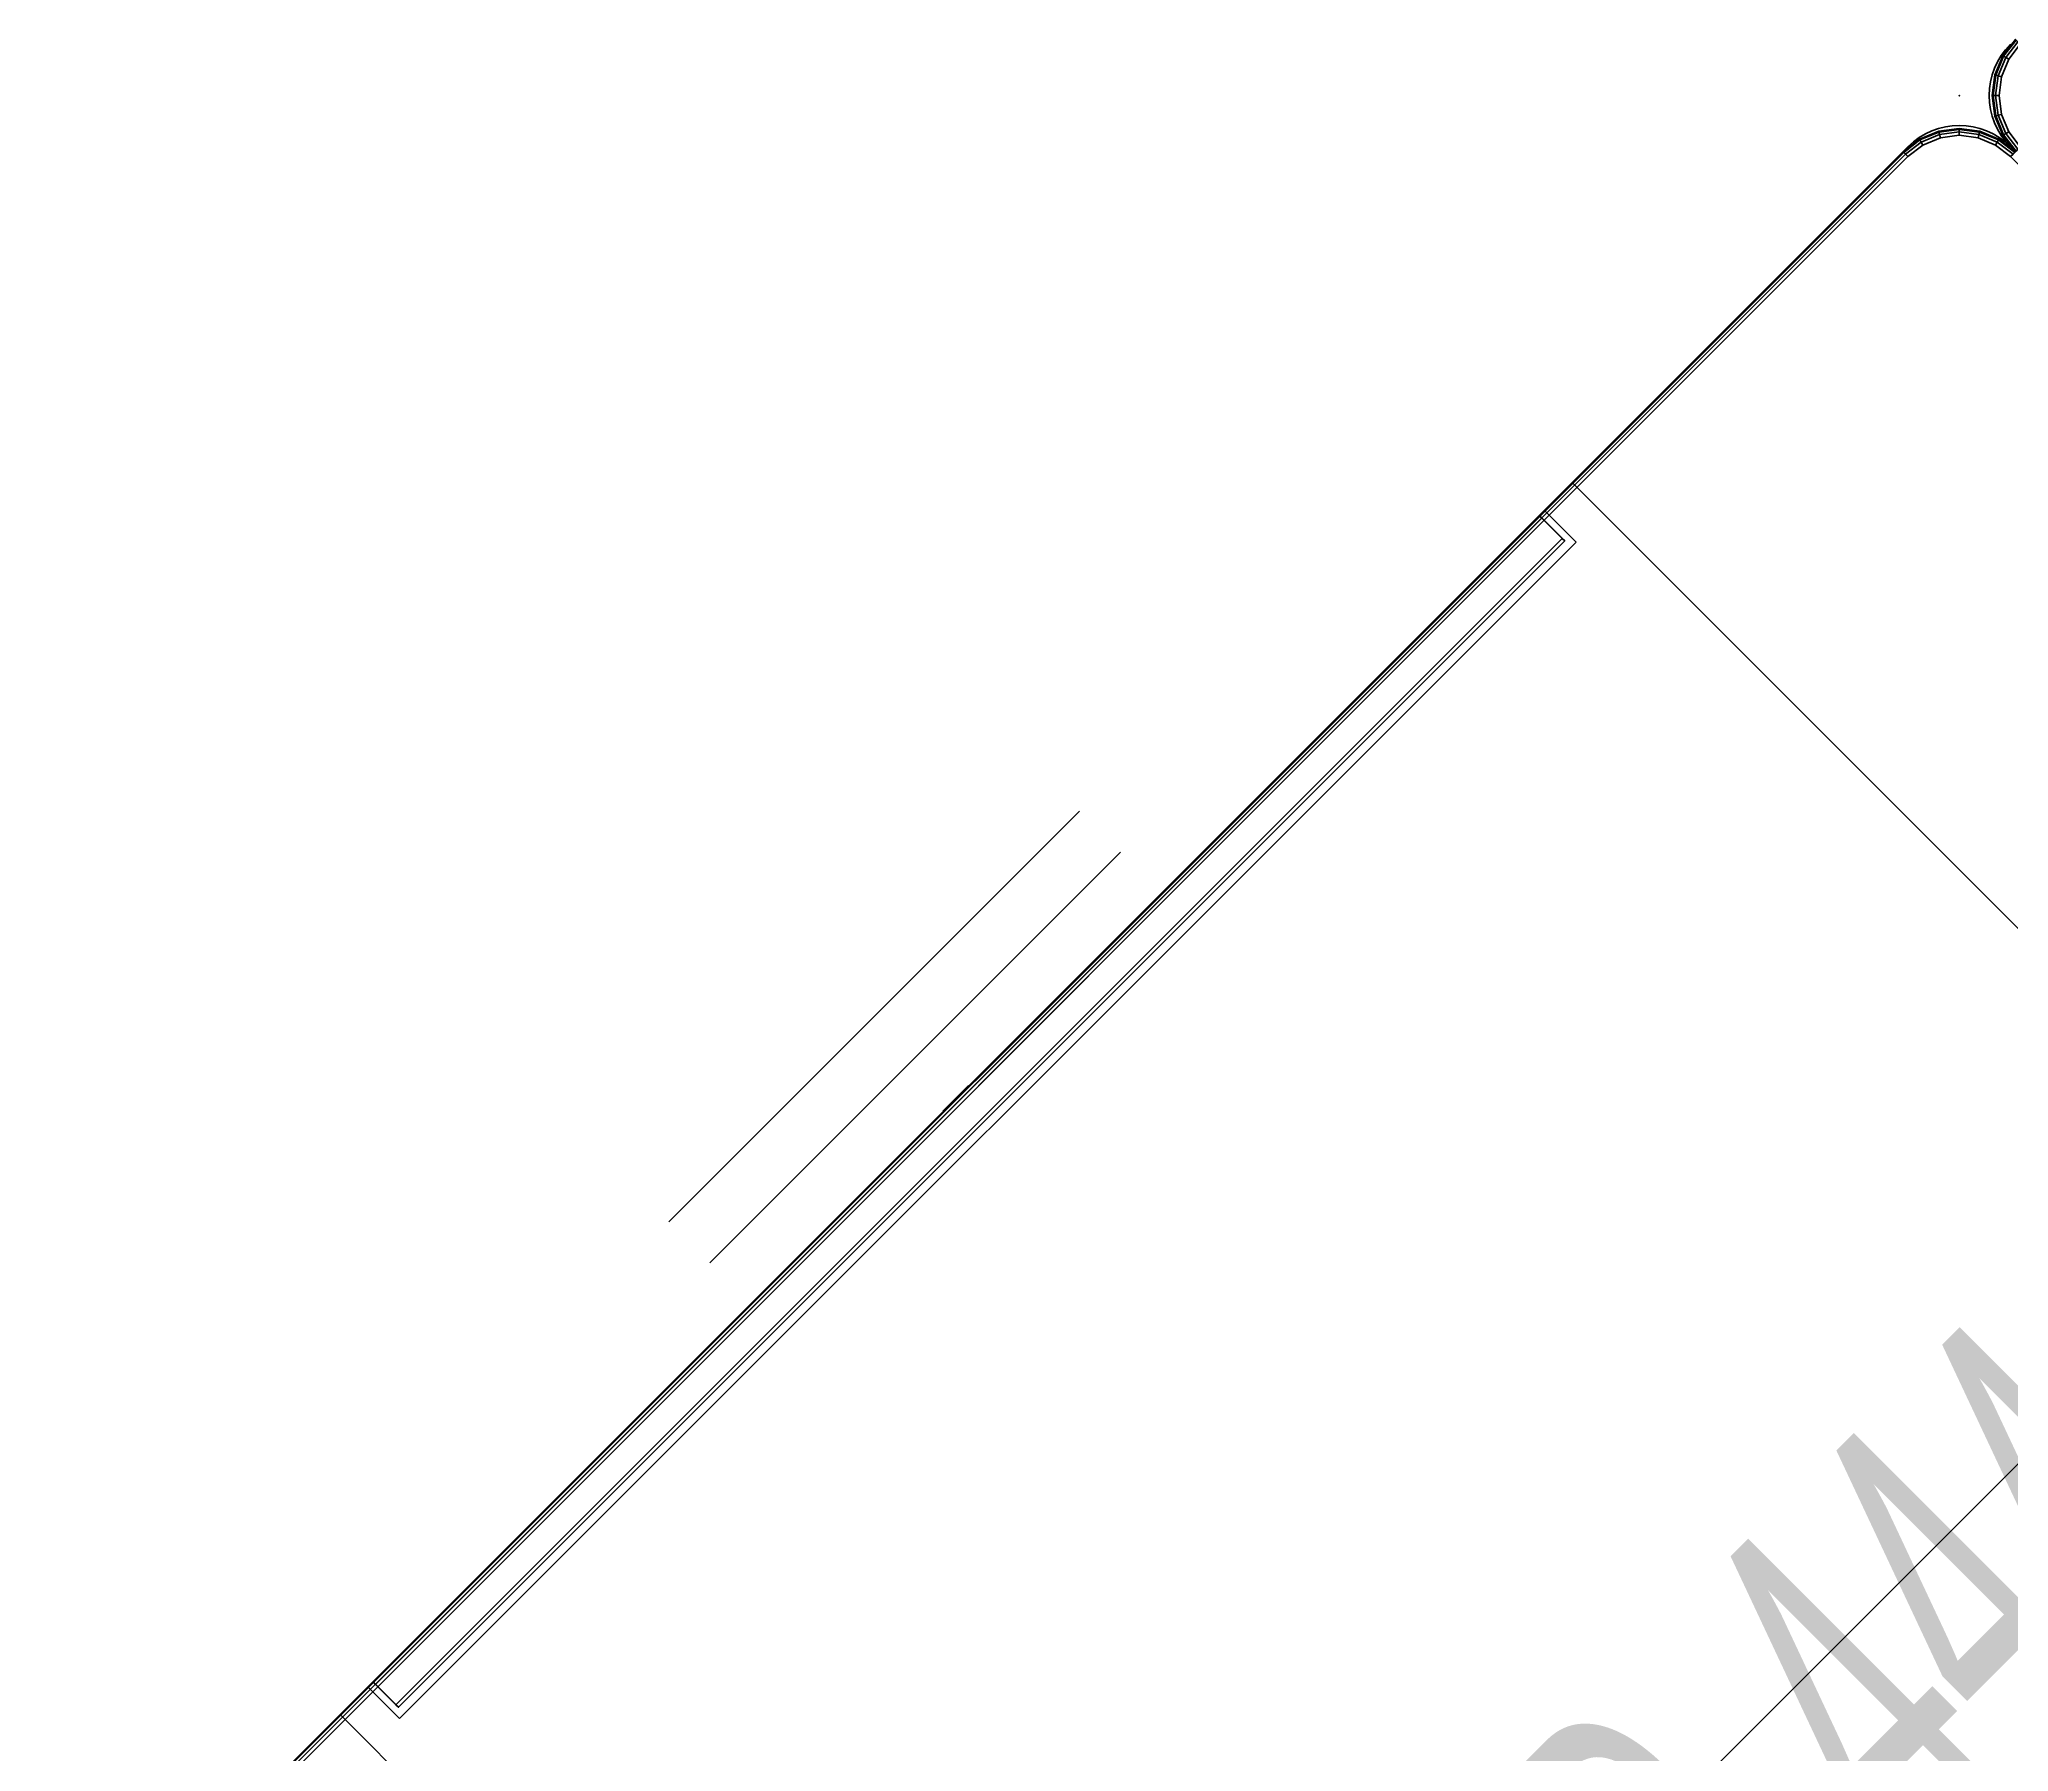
# Model space of a CAD drawing. Extents: x -170 to 1783, y -20 to 1205.
# Drawn here: x 121.06 to 154.96, y 329.17 to 358.65 of the extents above; entities that cross this region are included whole.
import ezdxf
from ezdxf.enums import TextEntityAlignment as Align

# ---------------------------------------------------------------- set-up
doc = ezdxf.new("R2010")
doc.units = 0
doc.header["$LTSCALE"] = 96
doc.header["$MEASUREMENT"] = 0
for name, color, linetype in [('A-FURN-3-PANEL-RACE', 7, 'Continuous'), ('A-FURN-3-PANEL-SIDE1', 7, 'Continuous'), ('A-FURN-3-PANEL-SIDE2', 7, 'Continuous'), ('A-FURN-3-PANEL-TOPCAP', 7, 'Continuous'), ('A-FURN-3-WKSF-TOP', 7, 'Continuous'), ('A-FURN-3-WKSF-TRIM', 7, 'Continuous'), ('A-FURN-P-PNLS-TEXT', 7, 'Continuous'), ('A-FURN-P-WKSF', 7, 'Continuous'), ('AFUFI-3-CSPT_3D', 7, 'Continuous'), ('AFUFI-3-RVBK_3D', 7, 'Continuous'), ('AFUPN-3-SCGL', 7, 'Continuous'), ('MAIN_FURN', 7, 'Continuous'), ('MAIN_PANEL', 7, 'Continuous'), ('MAIN_STORAGE', 7, 'Continuous'), ('MAIN_WKSURF', 7, 'Continuous'), ('SM', 7, 'Continuous')]:
    doc.layers.add(name, color=color, linetype=linetype)

# ---------------------------------------------------------------- blocks, each defined once
blk = doc.blocks.new('EC-EFP-444')
at = {"layer": 'A-FURN-3-PANEL-RACE', "color": 40, "linetype": 'Continuous'}
for points, invisible_edges in [([(0.08, 2.013, 3.515), (0.08, 2.013, 0.396), (47.92, 2.013, 0.396), (47.92, 2.013, 3.515)], 8), ([(0.5, 1.575, 0.396), (47.5, 1.575, 0.396), (0.08, 2.013, 0.396), (0.08, 1.575, 0.396)], 3), ([(47.5, 1.575, 0.396), (47.92, 1.575, 0.396), (47.92, 2.013, 0.396), (0.08, 2.013, 0.396)], 8), ([(47.86, 1.953, 0.456), (0.14, 1.953, 0.456), (0.14, 1.953, 3.515), (47.86, 1.953, 3.515)], 4), ([(0.5, 1.575, 0.456), (0.14, 1.575, 0.456), (0.14, 1.953, 0.456), (47.5, 1.575, 0.456)], 12), ([(47.5, 1.575, 0.456), (0.14, 1.953, 0.456), (47.86, 1.953, 0.456), (47.86, 1.575, 0.456)], 1), ([(0.6, 2.013, 4.085), (0.6, 2.013, 3.515), (47.4, 2.013, 3.515), (47.4, 2.013, 4.085)], 2), ([(47.4, 1.953, 3.515), (0.6, 1.953, 3.515), (0.6, 1.953, 4.085), (47.4, 1.953, 4.085)], 1), ([(2.098, 1.263, 0.396), (45.902, 1.263, 0.396), (0.5, 1.575, 0.396), (0.5, 1.263, 0.396)], 3), ([(47.5, 1.263, 0.396), (47.5, 1.575, 0.396), (0.5, 1.575, 0.396), (45.902, 1.263, 0.396)], 6), ([(2.098, 1.263, 0.456), (0.5, 1.263, 0.456), (0.5, 1.575, 0.456), (45.902, 1.263, 0.456)], 12), ([(47.5, 1.263, 0.456), (45.902, 1.263, 0.456), (0.5, 1.575, 0.456), (47.5, 1.575, 0.456)], 6), ([(2.098, 1.263, 0.396), (2.229, 1.227, 0.396), (45.771, 1.227, 0.396), (45.902, 1.263, 0.396)], 10), ([(2.098, 1.263, 0.456), (45.902, 1.263, 0.456), (45.771, 1.227, 0.456), (2.229, 1.227, 0.456)], 5), ([(2.229, 1.227, 0.456), (45.771, 1.227, 0.456), (45.675, 1.131, 0.456), (2.325, 1.131, 0.456)], 5), ([(2.229, 1.227, 0.396), (2.325, 1.131, 0.396), (45.675, 1.131, 0.396), (45.771, 1.227, 0.396)], 10), ([(2.325, 1.131, 0.396), (2.36, 1, 0.396), (45.639, 1, 0.396), (45.675, 1.131, 0.396)], 10), ([(2.325, 1.131, 0.456), (45.675, 1.131, 0.456), (45.639, 1, 0.456), (2.36, 1, 0.456)], 5), ([(0.5, 0.738, 0.456), (2.098, 0.738, 0.456), (47.5, 0.425, 0.456), (0.5, 0.425, 0.456)], 6), ([(0.5, 0.738, 0.396), (0.5, 0.425, 0.396), (47.5, 0.425, 0.396), (2.098, 0.738, 0.396)], 6), ([(2.098, 0.738, 0.456), (2.229, 0.773, 0.456), (45.771, 0.773, 0.456), (45.902, 0.738, 0.456)], 10), ([(2.098, 0.738, 0.396), (45.902, 0.738, 0.396), (45.771, 0.773, 0.396), (2.229, 0.773, 0.396)], 5), ([(45.902, 0.738, 0.456), (47.5, 0.738, 0.456), (47.5, 0.425, 0.456), (2.098, 0.738, 0.456)], 12), ([(45.902, 0.738, 0.396), (2.098, 0.738, 0.396), (47.5, 0.425, 0.396), (47.5, 0.738, 0.396)], 3), ([(2.325, 0.869, 0.456), (45.675, 0.869, 0.456), (45.771, 0.773, 0.456), (2.229, 0.773, 0.456)], 5), ([(2.325, 0.869, 0.396), (2.229, 0.773, 0.396), (45.771, 0.773, 0.396), (45.675, 0.869, 0.396)], 10), ([(2.36, 1, 0.396), (2.325, 0.869, 0.396), (45.675, 0.869, 0.396), (45.639, 1, 0.396)], 10), ([(2.36, 1, 0.456), (45.639, 1, 0.456), (45.675, 0.869, 0.456), (2.325, 0.869, 0.456)], 5), ([(0.5, 0.425, 0.396), (0.08, 0.425, 0.396), (0.08, -0.013, 0.396), (47.92, -0.013, 0.396)], 8), ([(0.5, 0.425, 0.456), (47.86, 0.047, 0.456), (0.14, 0.047, 0.456), (0.14, 0.425, 0.456)], 1), ([(47.5, 0.425, 0.396), (0.5, 0.425, 0.396), (47.92, -0.013, 0.396), (47.92, 0.425, 0.396)], 3), ([(47.5, 0.425, 0.456), (47.86, 0.425, 0.456), (47.86, 0.047, 0.456), (0.5, 0.425, 0.456)], 12), ([(0.14, 0.047, 0.456), (47.86, 0.047, 0.456), (47.86, 0.047, 3.515), (0.14, 0.047, 3.515)], 4), ([(0.6, 0.047, 3.515), (47.4, 0.047, 3.515), (47.4, 0.047, 4.085), (0.6, 0.047, 4.085)], 1), ([(47.92, -0.013, 3.515), (47.92, -0.013, 0.396), (0.08, -0.013, 0.396), (0.08, -0.013, 3.515)], 8), ([(47.4, -0.013, 4.085), (47.4, -0.013, 3.515), (0.6, -0.013, 3.515), (0.6, -0.013, 4.085)], 2)]:
    blk.add_3dface(points, dxfattribs=dict(at, invisible_edges=invisible_edges))
for points in [[(0.6, 2.007, 4.125), (0.6, 2.013, 4.085), (47.4, 2.013, 4.085), (47.4, 2.007, 4.125)], [(0.6, 1.992, 4.162), (0.6, 2.007, 4.125), (47.4, 2.007, 4.125), (47.4, 1.992, 4.162)], [(0.6, 1.967, 4.194), (0.6, 1.992, 4.162), (47.4, 1.992, 4.162), (47.4, 1.967, 4.194)], [(0.6, 1.935, 4.219), (0.6, 1.967, 4.194), (47.4, 1.967, 4.194), (47.4, 1.935, 4.219)], [(47.4, 1.949, 4.109), (47.4, 1.953, 4.085), (0.6, 1.953, 4.085), (0.6, 1.949, 4.109)], [(47.4, 1.94, 4.132), (47.4, 1.949, 4.109), (0.6, 1.949, 4.109), (0.6, 1.94, 4.132)], [(47.4, 1.925, 4.152), (47.4, 1.94, 4.132), (0.6, 1.94, 4.132), (0.6, 1.925, 4.152)], [(0.6, 1.898, 4.234), (0.6, 1.935, 4.219), (47.4, 1.935, 4.219), (47.4, 1.898, 4.234)], [(47.4, 1.905, 4.167), (47.4, 1.925, 4.152), (0.6, 1.925, 4.152), (0.6, 1.905, 4.167)], [(47.4, 1.882, 4.176), (47.4, 1.905, 4.167), (0.6, 1.905, 4.167), (0.6, 1.882, 4.176)], [(0.6, 1.858, 4.24), (0.6, 1.898, 4.234), (47.4, 1.898, 4.234), (47.4, 1.858, 4.24)], [(47.4, 1.858, 4.18), (47.4, 1.882, 4.176), (0.6, 1.882, 4.176), (0.6, 1.858, 4.18)], [(0.6, 1.858, 4.18), (0.6, 1.858, 4.24), (47.4, 1.858, 4.24), (47.4, 1.858, 4.18)], [(47.4, 0.142, 4.18), (47.4, 0.142, 4.24), (0.6, 0.142, 4.24), (0.6, 0.142, 4.18)], [(47.4, 0.142, 4.24), (47.4, 0.102, 4.234), (0.6, 0.102, 4.234), (0.6, 0.142, 4.24)], [(0.6, 0.142, 4.18), (0.6, 0.118, 4.176), (47.4, 0.118, 4.176), (47.4, 0.142, 4.18)], [(0.6, 0.118, 4.176), (0.6, 0.095, 4.167), (47.4, 0.095, 4.167), (47.4, 0.118, 4.176)], [(47.4, 0.102, 4.234), (47.4, 0.065, 4.219), (0.6, 0.065, 4.219), (0.6, 0.102, 4.234)], [(0.6, 0.095, 4.167), (0.6, 0.075, 4.152), (47.4, 0.075, 4.152), (47.4, 0.095, 4.167)], [(0.6, 0.075, 4.152), (0.6, 0.06, 4.132), (47.4, 0.06, 4.132), (47.4, 0.075, 4.152)], [(47.4, 0.065, 4.219), (47.4, 0.033, 4.194), (0.6, 0.033, 4.194), (0.6, 0.065, 4.219)], [(0.6, 0.06, 4.132), (0.6, 0.051, 4.109), (47.4, 0.051, 4.109), (47.4, 0.06, 4.132)], [(0.6, 0.051, 4.109), (0.6, 0.047, 4.085), (47.4, 0.047, 4.085), (47.4, 0.051, 4.109)], [(47.4, 0.033, 4.194), (47.4, 0.008, 4.162), (0.6, 0.008, 4.162), (0.6, 0.033, 4.194)], [(47.4, 0.008, 4.162), (47.4, -0.007, 4.125), (0.6, -0.007, 4.125), (0.6, 0.008, 4.162)], [(47.4, -0.007, 4.125), (47.4, -0.013, 4.085), (0.6, -0.013, 4.085), (0.6, -0.007, 4.125)]]:
    blk.add_3dface(points, dxfattribs=at)
at = {"layer": 'A-FURN-3-PANEL-SIDE1', "color": 7, "linetype": 'Continuous'}
for points in [[(47.322, 1.955, 43.74), (47.323, 0.045, 43.74), (0.678, 0.045, 43.74), (0.678, 1.955, 43.74)], [(47.322, 0.045, 4.24), (47.322, 1.955, 4.24), (0.678, 1.955, 4.24), (0.678, 0.045, 4.24)], [(47.323, 0.045, 43.74), (47.322, 0.045, 4.24), (0.678, 0.045, 4.24), (0.678, 0.045, 43.74)]]:
    blk.add_3dface(points, dxfattribs=at)
at = {"layer": 'A-FURN-3-PANEL-SIDE2', "color": 7, "linetype": 'Continuous'}
blk.add_3dface([(0.678, 1.955, 43.74), (0.678, 1.955, 4.24), (47.322, 1.955, 4.24), (47.322, 1.955, 43.74)], dxfattribs=at)
at = {"layer": 'A-FURN-3-PANEL-TOPCAP', "color": 60, "linetype": 'Continuous'}
for points, invisible_edges in [([(0.76, 2.02, 44.286), (0.76, 2.02, 44.161), (47.24, 2.02, 44.161), (47.24, 2.02, 44.286)], 5), ([(47.24, 2, 44.141), (47.24, 2.02, 44.161), (0.76, 2.02, 44.161), (0.76, 2, 44.141)], 5), ([(47.24, 2.02, 44.036), (47.24, 2, 44.056), (0.76, 2, 44.056), (0.76, 2.02, 44.036)], 5), ([(0.76, 2.02, 44.036), (0.815, 2.02, 43.774), (47.185, 2.02, 43.774), (47.24, 2.02, 44.036)], 5), ([(0.76, 2, 44.141), (0.76, 2, 44.056), (47.24, 2, 44.056), (47.24, 2, 44.141)], 5), ([(47.185, 2.02, 43.774), (0.815, 2.02, 43.774), (0.815, 1.986, 43.74), (47.185, 1.986, 43.74)], 10), ([(0.815, 0.045, 43.74), (0.815, -0.02, 43.774), (47.185, 0.014, 43.74), (47.185, 0.045, 43.74)], 1), ([(47.185, -0.02, 43.774), (47.185, 0.014, 43.74), (0.815, 0.014, 43.74), (0.815, -0.02, 43.774)], 5), ([(0.76, -0.02, 44.161), (47.24, -0.02, 44.161), (47.24, 0, 44.141), (0.76, 0, 44.141)], 10), ([(47.24, 0, 44.056), (0.76, 0, 44.056), (0.76, 0, 44.141), (47.24, 0, 44.141)], 10), ([(0.76, 0, 44.056), (47.24, 0, 44.056), (47.24, -0.02, 44.036), (0.76, -0.02, 44.036)], 10), ([(0.76, -0.02, 44.161), (0.76, -0.02, 44.286), (47.24, -0.02, 44.286), (47.24, -0.02, 44.161)], 5), ([(47.185, -0.02, 43.774), (0.815, -0.02, 43.774), (0.76, -0.02, 44.036), (47.24, -0.02, 44.036)], 10)]:
    blk.add_3dface(points, dxfattribs=dict(at, invisible_edges=invisible_edges))
for points in [[(47.24, 2.02, 44.286), (47.24, 2.015, 44.31), (0.76, 2.015, 44.31), (0.76, 2.02, 44.286)], [(47.24, 2.015, 44.31), (47.24, 2.001, 44.331), (0.76, 2.001, 44.331), (0.76, 2.015, 44.31)], [(47.24, 2.001, 44.331), (47.24, 1.98, 44.345), (0.76, 1.98, 44.345), (0.76, 2.001, 44.331)], [(47.24, 1.98, 44.345), (47.24, 1.956, 44.35), (0.76, 1.956, 44.35), (0.76, 1.98, 44.345)], [(0.76, 0.044, 44.35), (0.76, 1.956, 44.35), (47.24, 1.956, 44.35), (47.24, 0.044, 44.35)], [(47.185, 1.955, 43.74), (47.185, 1.986, 43.74), (0.815, 1.986, 43.74), (0.815, 1.955, 43.74)], [(0.76, 0.02, 44.345), (0.76, 0.044, 44.35), (47.24, 0.044, 44.35), (47.24, 0.02, 44.345)], [(0.76, -0.001, 44.331), (0.76, 0.02, 44.345), (47.24, 0.02, 44.345), (47.24, -0.001, 44.331)], [(0.76, -0.015, 44.31), (0.76, -0.001, 44.331), (47.24, -0.001, 44.331), (47.24, -0.015, 44.31)], [(0.76, -0.02, 44.286), (0.76, -0.015, 44.31), (47.24, -0.015, 44.31), (47.24, -0.02, 44.286)]]:
    blk.add_3dface(points, dxfattribs=at)
at = {"layer": 'A-FURN-P-PNLS-TEXT', "color": 40, "linetype": 'Continuous', "width": 0.577333}
blk.add_text('EFP-444', height=6, dxfattribs=at).set_placement((24.455, 8), align=Align.MIDDLE_CENTER)
blk = doc.blocks.new('EC-WS-424-T')
at = {"layer": 'A-FURN-3-WKSF-TOP', "color": 60, "linetype": 'Continuous'}
for points, invisible_edges in [([(46.632, -0.118, 29), (46.632, -23.882, 29), (1.368, -23.882, 29), (1.368, -0.118, 29)], 5), ([(1.368, -0.118, 27.75), (1.368, -23.882, 27.75), (46.632, -23.882, 27.75), (46.632, -0.118, 27.75)], 5), ([(46.632, -23.882, 29), (46.632, -0.118, 29), (46.956, -0.161, 29), (46.956, -23.839, 29)], 5), ([(46.632, -23.882, 27.75), (46.956, -23.839, 27.75), (46.956, -0.161, 27.75), (46.632, -0.118, 27.75)], 10), ([(46.956, -23.839, 29), (46.956, -0.161, 29), (47.257, -0.285, 29), (47.257, -23.715, 29)], 5), ([(46.956, -23.839, 27.75), (47.257, -23.715, 27.75), (47.257, -0.285, 27.75), (46.956, -0.161, 27.75)], 10), ([(47.257, -23.715, 29), (47.257, -0.285, 29), (47.516, -0.484, 29), (47.516, -23.516, 29)], 5), ([(47.257, -23.715, 27.75), (47.516, -23.516, 27.75), (47.516, -0.484, 27.75), (47.257, -0.285, 27.75)], 10), ([(47.516, -23.516, 29), (47.516, -0.484, 29), (47.715, -0.743, 29), (47.715, -23.257, 29)], 5), ([(47.516, -23.516, 27.75), (47.715, -23.257, 27.75), (47.715, -0.743, 27.75), (47.516, -0.484, 27.75)], 10), ([(47.715, -23.257, 29), (47.715, -0.743, 29), (47.839, -1.044, 29), (47.839, -22.956, 29)], 5), ([(47.715, -23.257, 27.75), (47.839, -22.956, 27.75), (47.839, -1.044, 27.75), (47.715, -0.743, 27.75)], 10), ([(47.839, -22.956, 29), (47.839, -1.044, 29), (47.882, -1.368, 29), (47.882, -22.632, 29)], 1), ([(47.839, -22.956, 27.75), (47.882, -22.632, 27.75), (47.882, -1.368, 27.75), (47.839, -1.044, 27.75)], 8)]:
    blk.add_3dface(points, dxfattribs=dict(at, invisible_edges=invisible_edges))
at = {"layer": 'A-FURN-3-WKSF-TRIM', "color": 40, "linetype": 'Continuous'}
for points in [[(1.368, 0, 28.882), (1.368, 0, 27.868), (46.632, 0, 27.868), (46.632, 0, 28.882)], [(1.368, -0.016, 28.941), (1.368, 0, 28.882), (46.632, 0, 28.882), (46.632, -0.016, 28.941)], [(1.368, 0, 27.868), (1.368, -0.016, 27.809), (46.632, -0.016, 27.809), (46.632, 0, 27.868)], [(46.632, -0.016, 28.941), (46.632, 0, 28.882), (46.986, -0.047, 28.882), (46.982, -0.062, 28.941)], [(46.632, 0, 28.882), (46.632, 0, 27.868), (46.986, -0.047, 27.868), (46.986, -0.047, 28.882)], [(46.632, 0, 27.868), (46.632, -0.016, 27.809), (46.982, -0.062, 27.809), (46.986, -0.047, 27.868)], [(1.368, -0.059, 28.984), (1.368, -0.016, 28.941), (46.632, -0.016, 28.941), (46.632, -0.059, 28.984)], [(1.368, -0.016, 27.809), (1.368, -0.059, 27.766), (46.632, -0.059, 27.766), (46.632, -0.016, 27.809)], [(1.368, -0.118, 29), (1.368, -0.059, 28.984), (46.632, -0.059, 28.984), (46.632, -0.118, 29)], [(1.368, -0.059, 27.766), (1.368, -0.118, 27.75), (46.632, -0.118, 27.75), (46.632, -0.059, 27.766)], [(46.632, -0.059, 28.984), (46.632, -0.016, 28.941), (46.982, -0.062, 28.941), (46.971, -0.104, 28.984)], [(46.632, -0.016, 27.809), (46.632, -0.059, 27.766), (46.971, -0.104, 27.766), (46.982, -0.062, 27.809)], [(46.632, -0.118, 29), (46.632, -0.059, 28.984), (46.971, -0.104, 28.984), (46.956, -0.161, 29)], [(46.632, -0.059, 27.766), (46.632, -0.118, 27.75), (46.956, -0.161, 27.75), (46.971, -0.104, 27.766)], [(46.956, -0.161, 29), (46.971, -0.104, 28.984), (47.286, -0.234, 28.984), (47.257, -0.285, 29)], [(46.971, -0.104, 27.766), (46.956, -0.161, 27.75), (47.257, -0.285, 27.75), (47.286, -0.234, 27.766)], [(46.971, -0.104, 28.984), (46.982, -0.062, 28.941), (47.308, -0.197, 28.941), (47.286, -0.234, 28.984)], [(46.982, -0.062, 27.809), (46.971, -0.104, 27.766), (47.286, -0.234, 27.766), (47.308, -0.197, 27.809)], [(46.982, -0.062, 28.941), (46.986, -0.047, 28.882), (47.316, -0.183, 28.882), (47.308, -0.197, 28.941)], [(46.986, -0.047, 27.868), (46.982, -0.062, 27.809), (47.308, -0.197, 27.809), (47.316, -0.183, 27.868)], [(46.986, -0.047, 28.882), (46.986, -0.047, 27.868), (47.316, -0.183, 27.868), (47.316, -0.183, 28.882)], [(47.257, -0.285, 29), (47.286, -0.234, 28.984), (47.558, -0.442, 28.984), (47.516, -0.484, 29)], [(47.286, -0.234, 27.766), (47.257, -0.285, 27.75), (47.516, -0.484, 27.75), (47.558, -0.442, 27.766)], [(47.286, -0.234, 28.984), (47.308, -0.197, 28.941), (47.588, -0.412, 28.941), (47.558, -0.442, 28.984)], [(47.308, -0.197, 27.809), (47.286, -0.234, 27.766), (47.558, -0.442, 27.766), (47.588, -0.412, 27.809)], [(47.308, -0.197, 28.941), (47.316, -0.183, 28.882), (47.599, -0.401, 28.882), (47.588, -0.412, 28.941)], [(47.316, -0.183, 27.868), (47.308, -0.197, 27.809), (47.588, -0.412, 27.809), (47.599, -0.401, 27.868)], [(47.316, -0.183, 28.882), (47.316, -0.183, 27.868), (47.599, -0.401, 27.868), (47.599, -0.401, 28.882)], [(47.516, -0.484, 29), (47.558, -0.442, 28.984), (47.766, -0.714, 28.984), (47.715, -0.743, 29)], [(47.558, -0.442, 27.766), (47.516, -0.484, 27.75), (47.715, -0.743, 27.75), (47.766, -0.714, 27.766)], [(47.558, -0.442, 28.984), (47.588, -0.412, 28.941), (47.803, -0.692, 28.941), (47.766, -0.714, 28.984)], [(47.588, -0.412, 27.809), (47.558, -0.442, 27.766), (47.766, -0.714, 27.766), (47.803, -0.692, 27.809)], [(47.588, -0.412, 28.941), (47.599, -0.401, 28.882), (47.817, -0.684, 28.882), (47.803, -0.692, 28.941)], [(47.599, -0.401, 27.868), (47.588, -0.412, 27.809), (47.803, -0.692, 27.809), (47.817, -0.684, 27.868)], [(47.599, -0.401, 28.882), (47.599, -0.401, 27.868), (47.817, -0.684, 27.868), (47.817, -0.684, 28.882)], [(47.715, -0.743, 29), (47.766, -0.714, 28.984), (47.896, -1.029, 28.984), (47.839, -1.044, 29)], [(47.766, -0.714, 27.766), (47.715, -0.743, 27.75), (47.839, -1.044, 27.75), (47.896, -1.029, 27.766)], [(47.766, -0.714, 28.984), (47.803, -0.692, 28.941), (47.938, -1.018, 28.941), (47.896, -1.029, 28.984)], [(47.803, -0.692, 27.809), (47.766, -0.714, 27.766), (47.896, -1.029, 27.766), (47.938, -1.018, 27.809)], [(47.803, -0.692, 28.941), (47.817, -0.684, 28.882), (47.953, -1.014, 28.882), (47.938, -1.018, 28.941)], [(47.817, -0.684, 27.868), (47.803, -0.692, 27.809), (47.938, -1.018, 27.809), (47.953, -1.014, 27.868)], [(47.817, -0.684, 28.882), (47.817, -0.684, 27.868), (47.953, -1.014, 27.868), (47.953, -1.014, 28.882)], [(47.938, -1.018, 28.941), (47.953, -1.014, 28.882), (48, -1.368, 28.882), (47.984, -1.368, 28.941)], [(47.953, -1.014, 27.868), (47.938, -1.018, 27.809), (47.984, -1.368, 27.809), (48, -1.368, 27.868)], [(47.953, -1.014, 28.882), (47.953, -1.014, 27.868), (48, -1.368, 27.868), (48, -1.368, 28.882)], [(47.839, -1.044, 29), (47.896, -1.029, 28.984), (47.941, -1.368, 28.984), (47.882, -1.368, 29)], [(47.896, -1.029, 27.766), (47.839, -1.044, 27.75), (47.882, -1.368, 27.75), (47.941, -1.368, 27.766)], [(47.896, -1.029, 28.984), (47.938, -1.018, 28.941), (47.984, -1.368, 28.941), (47.941, -1.368, 28.984)], [(47.938, -1.018, 27.809), (47.896, -1.029, 27.766), (47.941, -1.368, 27.766), (47.984, -1.368, 27.809)], [(46.632, -23.882, 29), (46.632, -23.941, 28.984), (1.368, -23.941, 28.984), (1.368, -23.882, 29)], [(46.632, -23.941, 27.766), (46.632, -23.882, 27.75), (1.368, -23.882, 27.75), (1.368, -23.941, 27.766)], [(46.632, -23.941, 28.984), (46.632, -23.984, 28.941), (1.368, -23.984, 28.941), (1.368, -23.941, 28.984)], [(46.632, -23.984, 27.809), (46.632, -23.941, 27.766), (1.368, -23.941, 27.766), (1.368, -23.984, 27.809)], [(46.632, -23.984, 28.941), (46.632, -24, 28.882), (1.368, -24, 28.882), (1.368, -23.984, 28.941)], [(46.632, -24, 27.868), (46.632, -23.984, 27.809), (1.368, -23.984, 27.809), (1.368, -24, 27.868)], [(46.632, -24, 28.882), (46.632, -24, 27.868), (1.368, -24, 27.868), (1.368, -24, 28.882)]]:
    blk.add_3dface(points, dxfattribs=at)
at = {"layer": 'A-FURN-P-WKSF', "color": 7, "linetype": 'Continuous'}
blk.add_line((1.25, 0), (46.75, 0), dxfattribs=at)
blk.add_arc((46.75, -1.25), 1.25, 0, 90, dxfattribs=at)
at = {"layer": 'MAIN_WKSURF', "color": 7, "linetype": 'Continuous'}
blk.add_point((48, 0), dxfattribs=at)
blk.add_point((48, 0), dxfattribs=at)
blk = doc.blocks.new('EC-WYC-64-2424-T')
at = {"layer": 'A-FURN-3-WKSF-TOP', "color": 60, "linetype": 'Continuous'}
for points, invisible_edges in [([(47.257, -0.285, 29), (47.257, -23.715, 29), (46.956, -23.839, 29), (46.956, -0.161, 29)], 5), ([(47.257, -0.285, 27.75), (46.956, -0.161, 27.75), (46.956, -23.839, 27.75), (47.257, -23.715, 27.75)], 10), ([(47.257, -23.715, 29), (47.257, -0.285, 29), (47.516, -0.484, 29), (47.516, -23.516, 29)], 5), ([(47.257, -23.715, 27.75), (47.516, -23.516, 27.75), (47.516, -0.484, 27.75), (47.257, -0.285, 27.75)], 10), ([(47.715, -0.743, 29), (47.715, -23.257, 29), (47.516, -23.516, 29), (47.516, -0.484, 29)], 5), ([(47.715, -0.743, 27.75), (47.516, -0.484, 27.75), (47.516, -23.516, 27.75), (47.715, -23.257, 27.75)], 10), ([(47.715, -23.257, 29), (47.715, -0.743, 29), (47.839, -1.044, 29), (47.839, -22.956, 29)], 5), ([(47.715, -23.257, 27.75), (47.839, -22.956, 27.75), (47.839, -1.044, 27.75), (47.715, -0.743, 27.75)], 10)]:
    blk.add_3dface(points, dxfattribs=dict(at, invisible_edges=invisible_edges))
at = {"layer": 'A-FURN-3-WKSF-TRIM', "color": 40, "linetype": 'Continuous'}
for points in [[(47.882, -22.632, 29), (47.941, -22.632, 28.984), (47.896, -22.971, 28.984), (47.839, -22.956, 29)], [(47.941, -22.632, 27.766), (47.882, -22.632, 27.75), (47.839, -22.956, 27.75), (47.896, -22.971, 27.766)], [(47.941, -22.632, 28.984), (47.984, -22.632, 28.941), (47.938, -22.982, 28.941), (47.896, -22.971, 28.984)], [(47.984, -22.632, 27.809), (47.941, -22.632, 27.766), (47.896, -22.971, 27.766), (47.938, -22.982, 27.809)], [(47.984, -22.632, 28.941), (48, -22.632, 28.882), (47.953, -22.986, 28.882), (47.938, -22.982, 28.941)], [(48, -22.632, 27.868), (47.984, -22.632, 27.809), (47.938, -22.982, 27.809), (47.953, -22.986, 27.868)], [(48, -22.632, 28.882), (48, -22.632, 27.868), (47.953, -22.986, 27.868), (47.953, -22.986, 28.882)], [(47.839, -22.956, 29), (47.896, -22.971, 28.984), (47.766, -23.287, 28.984), (47.715, -23.257, 29)], [(47.896, -22.971, 27.766), (47.839, -22.956, 27.75), (47.715, -23.257, 27.75), (47.766, -23.287, 27.766)], [(47.896, -22.971, 28.984), (47.938, -22.982, 28.941), (47.803, -23.308, 28.941), (47.766, -23.287, 28.984)], [(47.938, -22.982, 27.809), (47.896, -22.971, 27.766), (47.766, -23.287, 27.766), (47.803, -23.308, 27.809)], [(47.938, -22.982, 28.941), (47.953, -22.986, 28.882), (47.817, -23.316, 28.882), (47.803, -23.308, 28.941)], [(47.953, -22.986, 27.868), (47.938, -22.982, 27.809), (47.803, -23.308, 27.809), (47.817, -23.316, 27.868)], [(47.953, -22.986, 28.882), (47.953, -22.986, 27.868), (47.817, -23.316, 27.868), (47.817, -23.316, 28.882)], [(47.715, -23.257, 29), (47.766, -23.287, 28.984), (47.558, -23.558, 28.984), (47.516, -23.516, 29)], [(47.766, -23.287, 27.766), (47.715, -23.257, 27.75), (47.516, -23.516, 27.75), (47.558, -23.558, 27.766)], [(47.766, -23.287, 28.984), (47.803, -23.308, 28.941), (47.588, -23.588, 28.941), (47.558, -23.558, 28.984)], [(47.803, -23.308, 27.809), (47.766, -23.287, 27.766), (47.558, -23.558, 27.766), (47.588, -23.588, 27.809)], [(47.803, -23.308, 28.941), (47.817, -23.316, 28.882), (47.599, -23.599, 28.882), (47.588, -23.588, 28.941)], [(47.817, -23.316, 27.868), (47.803, -23.308, 27.809), (47.588, -23.588, 27.809), (47.599, -23.599, 27.868)], [(47.817, -23.316, 28.882), (47.817, -23.316, 27.868), (47.599, -23.599, 27.868), (47.599, -23.599, 28.882)], [(47.257, -23.715, 29), (47.286, -23.766, 28.984), (46.971, -23.896, 28.984), (46.956, -23.839, 29)], [(47.286, -23.766, 27.766), (47.257, -23.715, 27.75), (46.956, -23.839, 27.75), (46.971, -23.896, 27.766)], [(47.516, -23.516, 29), (47.558, -23.558, 28.984), (47.286, -23.766, 28.984), (47.257, -23.715, 29)], [(47.558, -23.558, 27.766), (47.516, -23.516, 27.75), (47.257, -23.715, 27.75), (47.286, -23.766, 27.766)], [(47.558, -23.558, 28.984), (47.588, -23.588, 28.941), (47.308, -23.803, 28.941), (47.286, -23.766, 28.984)], [(47.588, -23.588, 27.809), (47.558, -23.558, 27.766), (47.286, -23.766, 27.766), (47.308, -23.803, 27.809)], [(47.588, -23.588, 28.941), (47.599, -23.599, 28.882), (47.316, -23.817, 28.882), (47.308, -23.803, 28.941)], [(47.599, -23.599, 27.868), (47.588, -23.588, 27.809), (47.308, -23.803, 27.809), (47.316, -23.817, 27.868)], [(47.599, -23.599, 28.882), (47.599, -23.599, 27.868), (47.316, -23.817, 27.868), (47.316, -23.817, 28.882)], [(46.956, -23.839, 29), (46.971, -23.896, 28.984), (46.632, -23.941, 28.984), (46.632, -23.882, 29)], [(46.971, -23.896, 27.766), (46.956, -23.839, 27.75), (46.632, -23.882, 27.75), (46.632, -23.941, 27.766)], [(46.971, -23.896, 28.984), (46.982, -23.938, 28.941), (46.632, -23.984, 28.941), (46.632, -23.941, 28.984)], [(46.982, -23.938, 27.809), (46.971, -23.896, 27.766), (46.632, -23.941, 27.766), (46.632, -23.984, 27.809)], [(46.982, -23.938, 28.941), (46.986, -23.953, 28.882), (46.632, -24, 28.882), (46.632, -23.984, 28.941)], [(46.986, -23.953, 27.868), (46.982, -23.938, 27.809), (46.632, -23.984, 27.809), (46.632, -24, 27.868)], [(46.986, -23.953, 28.882), (46.986, -23.953, 27.868), (46.632, -24, 27.868), (46.632, -24, 28.882)], [(47.286, -23.766, 28.984), (47.308, -23.803, 28.941), (46.982, -23.938, 28.941), (46.971, -23.896, 28.984)], [(47.308, -23.803, 27.809), (47.286, -23.766, 27.766), (46.971, -23.896, 27.766), (46.982, -23.938, 27.809)], [(47.308, -23.803, 28.941), (47.316, -23.817, 28.882), (46.986, -23.953, 28.882), (46.982, -23.938, 28.941)], [(47.316, -23.817, 27.868), (47.308, -23.803, 27.809), (46.982, -23.938, 27.809), (46.986, -23.953, 27.868)], [(47.316, -23.817, 28.882), (47.316, -23.817, 27.868), (46.986, -23.953, 27.868), (46.986, -23.953, 28.882)]]:
    blk.add_3dface(points, dxfattribs=at)
at = {"layer": 'A-FURN-P-WKSF', "color": 7, "linetype": 'Continuous'}
blk.add_arc((46.75, -22.75), 1.25, 270, 360, dxfattribs=at)
at = {"layer": 'MAIN_WKSURF', "color": 7, "linetype": 'Continuous'}
blk.add_point((48, -24), dxfattribs=at)
blk.add_point((48, -24), dxfattribs=at)
blk = doc.blocks.new('EC-HP-LF-230')
at = {"layer": 'AFUFI-3-CSPT_3D', "color": 60, "linetype": 'Continuous'}
for points, invisible_edges in [([(0, 0, 27.125), (0, 17.375, 27.125), (0, 0, 27.75)], 2), ([(0, 17.375, 27.125), (0, 17.375, 27.75), (0, 0, 27.75)], 12), ([(0, 17.375), (0, 17.375, 27.125), (0, 0, 27.125)], 12), ([(0, 0), (0, 17.375), (0, 0, 27.125)], 2), ([(0, 17.375, 27.125), (30, 17.375, 27.125), (0, 17.375, 27.75)], 2), ([(30, 17.375, 27.125), (30, 17.375, 27.75), (0, 17.375, 27.75)], 12), ([(30, 17.375), (30, 17.375, 27.125), (0, 17.375, 27.125)], 12), ([(0, 17.375), (30, 17.375), (0, 17.375, 27.125)], 2), ([(30, 17.375), (0, 17.375), (0, 0)], 12), ([(30, 0), (30, 17.375), (0, 0)], 2), ([(0, 17.375, 27.75), (30, 0, 27.75), (0, 0, 27.75)], 1), ([(0, 17.375, 27.125), (0, 0, 27.125), (30, 0, 27.125)], 12), ([(30, 17.375, 27.125), (0, 17.375, 27.125), (0, 0, 27.125)], 12), ([(0, 17.375, 27.75), (30, 17.375, 27.75), (30, 0, 27.75)], 12), ([(0, 17.375, 27.125), (30, 0, 27.125), (30, 17.375, 27.125)], 1), ([(30, 0, 27.125), (30, 17.375, 27.125), (0, 0, 27.125)], 2), ([(30, 17.375, 27.125), (30, 0, 27.125), (30, 17.375, 27.75)], 2), ([(30, 0, 27.125), (30, 0, 27.75), (30, 17.375, 27.75)], 12), ([(30, 0), (30, 0, 27.125), (30, 17.375, 27.125)], 12), ([(30, 17.375), (30, 0), (30, 17.375, 27.125)], 2), ([(0.675, 0.771, 25.55), (0.675, 0.771, 1.175), (0.675, 0, 1.175)], 12), ([(0.675, 0.771, 25.55), (0.675, 0, 1.175), (0.675, 0, 25.55)], 1), ([(0.675, 0, 25.55), (29.325, 0, 25.55), (29.325, 0.771, 25.55)], 12), ([(0.675, 0, 25.55), (29.325, 0.771, 25.55), (0.675, 0.771, 25.55)], 1), ([(29.325, 0, 1.175), (0.675, 0, 1.175), (0.675, 0.771, 1.175)], 12), ([(29.325, 0, 1.175), (0.675, 0.771, 1.175), (29.325, 0.771, 1.175)], 1), ([(29.325, 0, 25.55), (29.325, 0, 1.175), (29.325, 0.771, 1.175)], 12), ([(29.325, 0, 25.55), (29.325, 0.771, 1.175), (29.325, 0.771, 25.55)], 1), ([(0.8, 0.62, 24.987), (0.8, 0.62, 25.425), (0.8, 0.558, 25.362), (0.8, 0.558, 24.987)], 2), ([(0.8, 0, 25.425), (0.8, 0.063, 25.362), (0.8, 0.558, 25.362), (0.8, 0.62, 25.425)], 5), ([(0.8, 0.558, 24.987), (0.8, 0, 24.363), (0.8, 0, 13.425), (0.8, 0.62, 24.987)], 12), ([(0.8, 0.62, 13.425), (0.8, 0.62, 24.987), (0.8, 0, 13.425)], 2), ([(0.8, 0.62, 12.862), (0.8, 0.62, 13.3), (0.8, 0.558, 13.237), (0.8, 0.558, 12.862)], 2), ([(0.8, 0, 13.3), (0.8, 0.063, 13.237), (0.8, 0.558, 13.237), (0.8, 0.62, 13.3)], 5), ([(0.8, 0.558, 12.862), (0.8, 0, 12.237), (0.8, 0, 1.3), (0.8, 0.62, 12.862)], 12), ([(0.8, 0.62, 1.3), (0.8, 0.62, 12.862), (0.8, 0, 1.3)], 2), ([(29.2, 0.558, 24.987), (29.2, 0.558, 25.362), (29.2, 0.62, 25.425), (29.2, 0.62, 24.987)], 2), ([(29.2, 0.62, 25.425), (29.2, 0.558, 25.362), (29.2, 0.063, 25.362), (29.2, 0, 25.425)], 5), ([(29.2, 0.62, 24.987), (29.2, 0, 13.425), (29.2, 0, 24.363), (29.2, 0.558, 24.987)], 9), ([(29.2, 0, 13.425), (29.2, 0.62, 24.987), (29.2, 0.62, 13.425)], 1), ([(29.2, 0.558, 12.862), (29.2, 0.558, 13.237), (29.2, 0.62, 13.3), (29.2, 0.62, 12.862)], 2), ([(29.2, 0.62, 13.3), (29.2, 0.558, 13.237), (29.2, 0.063, 13.237), (29.2, 0, 13.3)], 5), ([(29.2, 0.62, 12.862), (29.2, 0, 1.3), (29.2, 0, 12.237), (29.2, 0.558, 12.862)], 9), ([(29.2, 0, 1.3), (29.2, 0.62, 12.862), (29.2, 0.62, 1.3)], 1), ([(0.675, 0, 25.55), (0.675, 0, 1.175), (0, 0)], 14), ([(0, 0, 27.125), (0.675, 0, 25.55), (0, 0)], 3), ([(0, 0, 27.125), (0, 0, 27.75), (30, 0, 27.75)], 12), ([(30, 0, 27.125), (0, 0, 27.125), (30, 0, 27.75)], 2), ([(30, 0), (0, 0), (0.675, 0, 1.15)], 14), ([(0, 0, 27.125), (30, 0, 27.125), (29.325, 0, 25.55)], 14), ([(0.675, 0, 25.55), (0, 0, 27.125), (29.325, 0, 25.55)], 3), ([(29.325, 0, 1.175), (30, 0), (0.675, 0, 1.175)], 3), ([(0.8, 0, 25.425), (0.8, 0, 25.175), (0.8, 0.063, 25.175), (0.8, 0.063, 25.362)], 8), ([(0.8, 0, 13.3), (0.8, 0, 13.05), (0.8, 0.063, 13.05), (0.8, 0.063, 13.237)], 8), ([(29.2, 0.063, 25.362), (29.2, 0.063, 25.175), (29.2, 0, 25.175), (29.2, 0, 25.425)], 8), ([(29.2, 0.063, 13.237), (29.2, 0.063, 13.05), (29.2, 0, 13.05), (29.2, 0, 13.3)], 8), ([(30, 0), (29.325, 0, 1.175), (29.325, 0, 25.55)], 13), ([(30, 0, 27.125), (30, 0), (29.325, 0, 25.55)], 14)]:
    blk.add_3dface(points, dxfattribs=dict(at, invisible_edges=invisible_edges))
for points in [[(0.8, 0, 25.425), (0.8, 0.62, 25.425), (29.2, 0.62, 25.425), (29.2, 0, 25.425)], [(0.8, 0.62, 13.425), (29.2, 0.62, 13.425), (29.2, 0.62, 24.987), (0.8, 0.62, 24.987)], [(0.8, 0, 13.3), (0.8, 0.62, 13.3), (29.2, 0.62, 13.3), (29.2, 0, 13.3)], [(0.8, 0.62, 1.3), (29.2, 0.62, 1.3), (29.2, 0.62, 12.862), (0.8, 0.62, 12.862)], [(29.2, 0.558, 24.987), (29.2, 0, 24.363), (0.8, 0, 24.363), (0.8, 0.558, 24.987)], [(0.8, 0.558, 25.362), (0.8, 0.063, 25.362), (29.2, 0.063, 25.362), (29.2, 0.558, 25.362)], [(0.8, 0.558, 25.362), (29.2, 0.558, 25.362), (29.2, 0.558, 24.987), (0.8, 0.558, 24.987)], [(29.2, 0.558, 12.862), (29.2, 0, 12.237), (0.8, 0, 12.237), (0.8, 0.558, 12.862)], [(0.8, 0.558, 13.237), (0.8, 0.063, 13.237), (29.2, 0.063, 13.237), (29.2, 0.558, 13.237)], [(0.8, 0.558, 13.237), (29.2, 0.558, 13.237), (29.2, 0.558, 12.862), (0.8, 0.558, 12.862)], [(29.2, 0, 25.175), (29.2, 0.063, 25.175), (0.8, 0.063, 25.175), (0.8, 0, 25.175)], [(29.2, 0, 13.05), (29.2, 0.063, 13.05), (0.8, 0.063, 13.05), (0.8, 0, 13.05)], [(0.8, 0, 25.175), (0.8, 0, 25.425), (29.2, 0, 25.425), (29.2, 0, 25.175)], [(29.2, 0, 24.363), (29.2, 0, 13.425), (0.8, 0, 13.425), (0.8, 0, 24.363)], [(0.8, 0, 13.05), (0.8, 0, 13.3), (29.2, 0, 13.3), (29.2, 0, 13.05)], [(29.2, 0, 12.237), (29.2, 0, 1.3), (0.8, 0, 1.3), (0.8, 0, 12.237)]]:
    blk.add_3dface(points, dxfattribs=at)
at = {"layer": 'AFUFI-3-RVBK_3D', "color": 60, "linetype": 'Continuous'}
for points, invisible_edges in [([(0.675, 0.771, 1.175), (0.675, 0.771, 25.55), (29.325, 0.771, 25.55)], 12), ([(0.675, 0.771, 1.175), (29.325, 0.771, 25.55), (29.325, 0.771, 1.175)], 1), ([(15, -0.01, 26.338), (14.694, -0.01, 26.398), (14.687, -0.01, 26.338), (14.694, -0.01, 26.277)], 9), ([(15, -0.01, 26.338), (14.694, -0.01, 26.277), (14.711, -0.01, 26.218), (14.74, -0.01, 26.164)], 9), ([(15, -0.01, 26.338), (14.74, -0.01, 26.511), (14.711, -0.01, 26.457), (14.694, -0.01, 26.398)], 9), ([(15, -0.01, 26.338), (14.74, -0.01, 26.164), (14.779, -0.01, 26.117), (14.826, -0.01, 26.078)], 9), ([(15, -0.01, 26.338), (14.826, -0.01, 26.597), (14.779, -0.01, 26.558), (14.74, -0.01, 26.511)], 9), ([(15, -0.01, 26.338), (14.826, -0.01, 26.078), (14.88, -0.01, 26.049), (14.939, -0.01, 26.031)], 9), ([(15, -0.01, 26.338), (14.939, -0.01, 26.644), (14.88, -0.01, 26.626), (14.826, -0.01, 26.597)], 9), ([(15, -0.01, 26.338), (14.939, -0.01, 26.031), (15, -0.01, 26.025), (15.061, -0.01, 26.031)], 9), ([(15, -0.01, 26.338), (15.061, -0.01, 26.644), (15, -0.01, 26.65), (14.939, -0.01, 26.644)], 9), ([(15, -0.01, 26.338), (15.174, -0.01, 26.597), (15.12, -0.01, 26.626), (15.061, -0.01, 26.644)], 9), ([(15, -0.01, 26.338), (15.26, -0.01, 26.511), (15.221, -0.01, 26.558), (15.174, -0.01, 26.597)], 9), ([(15, -0.01, 26.338), (15.061, -0.01, 26.031), (15.12, -0.01, 26.049), (15.174, -0.01, 26.078)], 9), ([(15, -0.01, 26.338), (15.174, -0.01, 26.078), (15.221, -0.01, 26.117), (15.26, -0.01, 26.164)], 9), ([(15, -0.01, 26.338), (15.26, -0.01, 26.164), (15.289, -0.01, 26.218), (15.306, -0.01, 26.277)], 9), ([(15, -0.01, 26.338), (15.306, -0.01, 26.277), (15.312, -0.01, 26.338), (15.306, -0.01, 26.398)], 9), ([(15, -0.01, 26.338), (15.306, -0.01, 26.398), (15.289, -0.01, 26.457), (15.26, -0.01, 26.511)], 9)]:
    blk.add_3dface(points, dxfattribs=dict(at, invisible_edges=invisible_edges))
at = {"layer": 'MAIN_STORAGE', "color": 7, "linetype": 'Continuous'}
for p in [(0, 0), (0, 0), (0, 0), (30, 0), (30, 0), (30, 0)]:
    blk.add_point(p, dxfattribs=at)
at = {"layer": 'SM', "color": 60, "linetype": 'Continuous'}
for p, q in [((0, 17.375), (0, 0)), ((30, 17.375), (0, 17.375)), ((30, 0), (30, 17.375)), ((0, 0), (30, 0)), ((10, -1), (20, -1)), ((10, -2), (20, -2))]:
    blk.add_line(p, q, dxfattribs=at)
at = {"layer": 'MAIN_FURN', "color": 60, "linetype": 'Continuous', "width": 0.444444}
for s in ['UL', 'LF-230', '1']:
    blk.add_text(s, height=0.000000012, dxfattribs=at).set_placement((0, 0), align=Align.BOTTOM_LEFT)
blk = doc.blocks.new('EC-FRMGL-412-F')
at = {"layer": 'AFUPN-3-SCGL', "color": 30, "linetype": 'Continuous', "invisible_edges": 2}
for points in [[(1, 1.125, 29.999), (47, 1.125, 29.999), (1, 1.125, 41.999)], [(47, 1.125, 41.999), (1, 1.125, 41.999), (47, 1.125, 29.999)], [(1, 0.875, 41.999), (1, 1.125, 41.999), (47, 0.875, 41.999)], [(47, 1.125, 41.999), (47, 0.875, 41.999), (1, 1.125, 41.999)], [(1, 1.125, 29.999), (1, 0.875, 29.999), (47, 1.125, 29.999)], [(47, 0.875, 29.999), (47, 1.125, 29.999), (1, 0.875, 29.999)], [(47, 0.875, 29.999), (1, 0.875, 29.999), (47, 0.875, 41.999)], [(1, 0.875, 41.999), (47, 0.875, 41.999), (1, 0.875, 29.999)]]:
    blk.add_3dface(points, dxfattribs=at)

msp = doc.modelspace()

# ---------------------------------------------------------------- block references
at = {"layer": 'MAIN_FURN', "color": 47, "linetype": 'Continuous', "rotation": 45.00000000000001}
msp.add_blockref('EC-FRMGL-412-F', (138.54293, 305.36006, 15), dxfattribs=at)
at = {"layer": 'MAIN_PANEL', "color": 47, "linetype": 'Continuous', "rotation": 45.00000000000001}
msp.add_blockref('EC-EFP-444', (138.55667, 305.35777), dxfattribs=at)
at = {"layer": 'MAIN_STORAGE', "color": 47, "linetype": 'Continuous'}
ref = msp.add_blockref('EC-HP-LF-230', (147.4486, 351.01926), dxfattribs=dict(at, rotation=225))
ref.add_attrib('CAPMC', 'ECH', dxfattribs={"color": 47, "linetype": 'Continuous', "height": 0.000000012, "width": 0.666667}).set_placement((147.4486, 351.01926), align=Align.BOTTOM_LEFT)
ref.add_attrib('CAPPN', 'EC-HP-LF-230', dxfattribs={"color": 47, "linetype": 'Continuous', "height": 0.000000012, "width": 0.666667}).set_placement((147.4486, 351.01926), align=Align.BOTTOM_LEFT)
ref.add_attrib('CAPMG', 'RSI', dxfattribs={"color": 47, "linetype": 'Continuous', "height": 0.000000012, "width": 0.666667}).set_placement((147.4486, 351.01926), align=Align.BOTTOM_LEFT)
ref.add_attrib('CAPQTY', '1', dxfattribs={"color": 47, "linetype": 'Continuous', "height": 0.000000012, "width": 0.666667}).set_placement((147.4486, 351.01926), align=Align.BOTTOM_LEFT)
at = {"layer": 'MAIN_WKSURF', "color": 47, "linetype": 'Continuous'}
for name, p, rotation in [('EC-WYC-64-2424-T', (205.02471, 374.65424), 225), ('EC-WS-424-T', (120.1719, 323.74255), 45.00000000000001), ('EC-WS-424-T', (138.55667, 305.35777), 45.00000000000001)]:
    msp.add_blockref(name, p, dxfattribs=dict(at, rotation=rotation))

doc.saveas('drawing.dxf')
